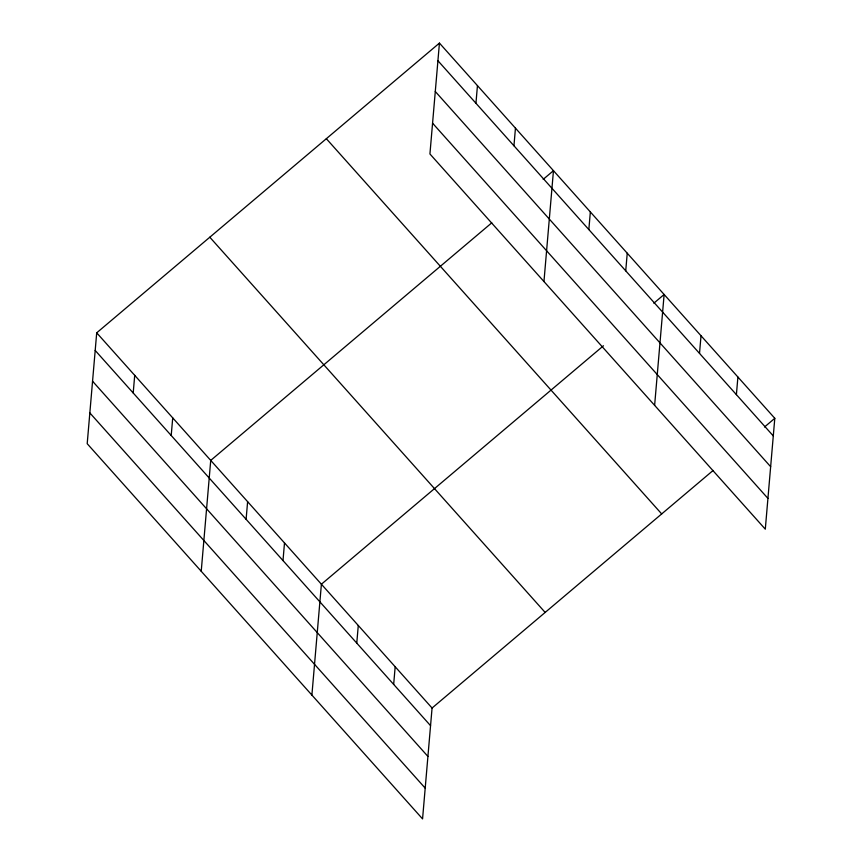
<?xml version="1.0" encoding="UTF-8"?>
<svg xmlns="http://www.w3.org/2000/svg" width="862" height="862" viewBox="0 0 862 862"><rect width="100%" height="100%" fill="white"/><g stroke="black" fill="none" stroke-linecap="round" stroke-linejoin="round"><path stroke-width="1.29" d="M439.437 43.1L429.933 153.964L765.294 529.171L774.798 418.307L439.437 43.1L96.706 332.829L87.202 443.693L422.563 818.9L432.067 708.036L713.111 470.458M133.201 392.975L134.709 375.358M171.204 435.504L172.723 417.876M201.223 571.258L210.727 460.405L491.771 222.827M246.101 519.301L247.62 501.673M282.995 560.569L284.503 542.952M311.893 695.084L321.397 584.221L603.465 345.77M356.771 643.117L358.28 625.5M393.665 684.396L395.173 666.768M475.943 103.246L477.451 85.629M513.946 145.775L515.454 128.147M543.954 281.529L553.458 170.676L543.179 179.361M588.843 229.572L590.351 211.944M625.726 270.84L627.245 253.212M654.624 405.345L664.128 294.492L653.849 303.187M699.513 353.388L701.021 335.76M736.396 394.656L737.904 377.039M764.519 427.002L774.798 418.307M437.928 60.728L773.289 435.935M435.288 91.491L770.65 466.698M432.573 123.191L767.934 498.398M326.342 138.707L661.693 513.924M209.811 237.222L545.161 612.429M96.706 332.829L432.067 708.036M95.197 350.457L430.547 725.664M92.557 381.219L427.918 756.427M89.842 412.92L425.192 788.127"/></g></svg>
